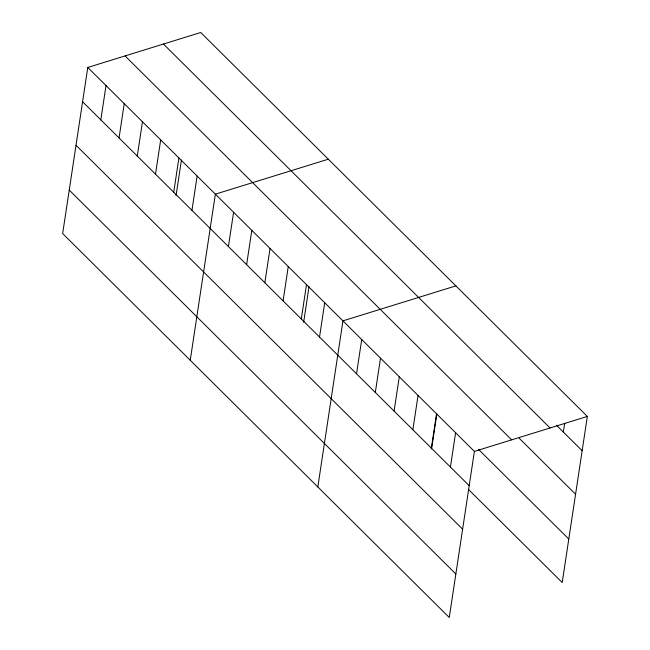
<?xml version="1.0" encoding="UTF-8"?>
<svg xmlns="http://www.w3.org/2000/svg" width="650" height="650" viewBox="0 0 650 650"><rect width="100%" height="100%" fill="white"/><g stroke="black" fill="none" stroke-linecap="round" stroke-linejoin="round"><path stroke-width="0.97" d="M87.782 67.462L62.66 233.561L449.272 617.5L474.386 451.392L87.782 67.462L200.728 32.5L587.34 416.439L562.217 582.538L468.325 489.296M100.823 119.86L106.007 85.564M119.048 137.954L124.239 103.659M137.272 156.057L142.464 121.761M155.504 174.159L160.688 139.864M173.729 192.254L178.912 157.958M176.061 195.642L181.439 160.046M191.953 210.356L197.137 176.061M190.247 360.262L215.361 194.163L328.307 159.201M228.402 246.553L233.594 212.257M246.626 264.656L251.818 230.36M264.851 282.758L270.043 248.463M283.083 300.852L288.267 266.557M301.308 318.955L306.491 284.659M303.639 322.335L309.018 286.748M319.532 337.058L324.716 302.762M317.826 486.964L342.948 320.856L455.894 285.894M356.533 373.807L361.725 339.503M375.31 392.454L380.502 358.158M394.095 411.101L399.279 376.805M412.872 429.747L418.056 395.452M431.218 449.036L436.597 413.449M431.649 448.394L436.832 414.099M450.426 467.041L455.609 432.746M563.371 432.087L564.704 423.264M474.386 451.392L587.34 416.439M556.416 425.181L582.148 450.734M163.459 44.038L550.062 427.976M519.236 438.287L575.567 494.227M125.06 55.924L511.664 439.863M478.384 449.256L568.791 539.045M82.599 101.757L469.202 485.696M76.017 145.251L462.621 529.189M69.241 190.068L455.845 574.007"/></g></svg>
